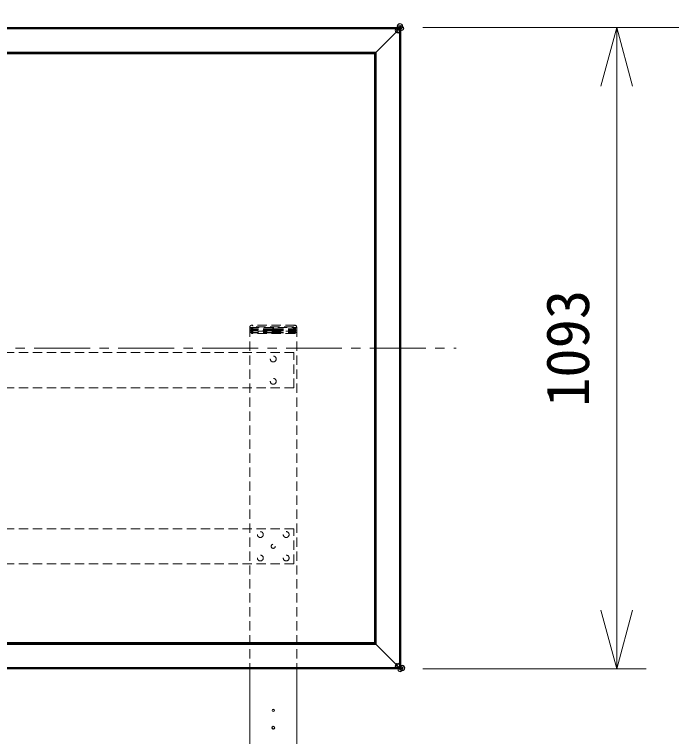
# Model space of a CAD drawing. Units: millimetres, scale not verified. Extents: x -62 to 367, y -117 to 355.
# Drawn here: x -10.35 to 17.62, y 37.8 to 68.55 of the extents above; entities that cross this region are included whole.
import ezdxf
from ezdxf.enums import TextEntityAlignment as Align

# ---------------------------------------------------------------- set-up
doc = ezdxf.new("R2010")
doc.units = ezdxf.units.MM
doc.header["$LTSCALE"] = 0.125
doc.linetypes.add('USER1', pattern=[28.575, 19.05, -3.175, 3.175, -3.175])
doc.linetypes.add('USER2', pattern=[4.7625, 3.175, -1.5875])
for name, color, linetype, lineweight in [('0-0_0', 7, 'Continuous', 18), ('0-5_SUNPO', 3, 'Continuous', 18), ('0-6_GAIKEI', 1, 'Continuous', 18)]:
    doc.layers.add(name, color=color, linetype=linetype, lineweight=lineweight)
doc.styles.add('ＭＳ ゴシック', font='')
doc.styles.get('ＭＳ ゴシック').set_extended_font_data('MS Gothic')

# ---------------------------------------------------------------- blocks, each defined once
blk = doc.blocks.new('_Open30')
at = {"layer": '0-0_0'}
blk.add_line((0, 0), (-1, 0), dxfattribs=at)
blk.add_lwpolyline([(-1, 0.26795), (0, 0), (-1, -0.26795)], dxfattribs=at)
blk = doc.blocks.new('D3')
at = {"layer": '0-5_SUNPO'}
for p, q in [((200.5259, 195.4929), (210.0282, 195.4929)), ((208.7782, 192.9929), (208.7782, 170.6854)), ((200.5259, 168.1854), (210.0282, 168.1854))]:
    blk.add_line(p, q, dxfattribs=at)
at = {"layer": '0-5_SUNPO', "xscale": 2.5, "yscale": 2.5}
for p, rotation in [((208.7782, 195.4929), 90), ((208.7782, 168.1854), 270)]:
    blk.add_blockref('_Open30', p, dxfattribs=dict(at, rotation=rotation))
at = {"layer": '0-5_SUNPO', "color": 7, "style": 'ＭＳ ゴシック'}
blk.add_text('1093', height=1.833, rotation=90, dxfattribs=at).set_placement((208.1532, 179.3392), align=Align.BOTTOM_LEFT)
blk = doc.blocks.new('D4')
at = {"layer": '0-5_SUNPO'}
for p, q in [((200.5259, 195.4929), (217.0717, 195.4929)), ((215.8217, 192.9929), (215.8217, 144.769)), ((195.7708, 142.269), (217.0717, 142.269))]:
    blk.add_line(p, q, dxfattribs=at)
at = {"layer": '0-5_SUNPO', "xscale": 2.5, "yscale": 2.5}
for p, rotation in [((215.8217, 195.4929), 90), ((215.8217, 142.269), 270)]:
    blk.add_blockref('_Open30', p, dxfattribs=dict(at, rotation=rotation))
at = {"layer": '0-5_SUNPO', "color": 7, "style": 'ＭＳ ゴシック'}
blk.add_text('1688～2128', height=1.833, rotation=90, dxfattribs=at).set_placement((215.1967, 162.631), align=Align.BOTTOM_LEFT)

msp = doc.modelspace()

# ---------------------------------------------------------------- linework, layer by layer
at = {"layer": '0-6_GAIKEI', "color": 7}
for p, q in [((-40.5267, 67.9877), (6.0283, 67.9877)), ((6.0283, 67.9877), (6.0283, 67.9804)), ((6.048, 67.9805), (6.0536, 67.975)), ((6.083, 67.9455), (6.0536, 67.975)), ((6.083, 67.9455), (6.0886, 67.9399)), ((6.0908, 40.7333), (6.0908, 67.9346)), ((6.0908, 67.9346), (6.0908, 67.9346)), ((6.0283, 40.6802), (-40.5267, 40.6802)), ((-0.3367, 16.664), (-0.3367, 40.6802)), ((1.6633, 40.6802), (1.6633, 19.814)), ((6.0283, 40.6802), (6.0283, 40.6876)), ((6.0427, 40.6852), (6.0283, 40.6852)), ((6.0427, 40.6852), (6.0427, 40.6852)), ((6.0886, 40.728), (6.083, 40.7225)), ((6.0908, 40.7333), (6.0908, 40.7333))]:
    msp.add_line(p, q, dxfattribs=at)
at = {"layer": '0-6_GAIKEI'}
for p, q in [((-40.5267, 67.9804), (6.0283, 67.9804)), ((-40.5267, 67.9451), (6.0283, 67.9451)), ((6.0283, 67.9804), (6.0283, 67.9459)), ((6.0407, 67.9754), (6.0283, 67.9754)), ((6.0412, 67.975), (6.0407, 67.9754)), ((6.041, 67.9401), (6.0412, 67.975)), ((-40.5231, 67.9274), (6.0247, 67.9274)), ((6.0304, 67.9224), (6.0224, 67.9224)), ((6.0253, 67.9289), (6.0246, 67.927)), ((6.0247, 67.9274), (6.0253, 67.9288)), ((6.0279, 67.9401), (6.041, 67.9401)), ((6.0304, 67.9224), (6.041, 67.94)), ((6.0481, 67.933), (6.0304, 67.9224)), ((6.0304, 40.7456), (6.0304, 67.9224)), ((6.041, 67.94), (6.041, 67.9401)), ((6.083, 67.9331), (6.0481, 67.933)), ((6.0481, 40.735), (6.0481, 67.933)), ((6.0481, 67.933), (6.0481, 67.933)), ((6.0835, 67.9327), (6.083, 67.9331)), ((6.0835, 40.7353), (6.0835, 67.9327)), ((5.0492, 66.9462), (-39.5476, 66.9462)), ((5.0331, 66.9301), (-39.5316, 66.9301)), ((5.0173, 66.9142), (-39.5157, 66.9142)), ((-39.4658, 66.8643), (4.9673, 66.8643)), ((-39.4656, 66.8642), (4.9672, 66.8642)), ((4.9672, 66.8642), (4.9672, 41.8038)), ((4.9673, 66.8643), (4.9673, 41.8037)), ((5.0087, 66.9057), (5.0331, 66.9301)), ((5.0087, 66.9057), (5.0087, 41.7623)), ((5.0173, 66.9142), (5.0173, 41.7537)), ((5.0492, 66.9462), (5.0492, 41.7218)), ((-39.5316, 41.7379), (5.0331, 41.7379)), ((-39.5157, 41.7537), (5.0173, 41.7537)), ((-39.5071, 41.7623), (5.0087, 41.7623)), ((4.9672, 41.8038), (-39.4656, 41.8038)), ((5.0331, 41.7379), (5.0087, 41.7623)), ((5.0492, 41.7218), (6.0136, 40.7574)), ((6.0283, 40.7229), (-40.5267, 40.7229)), ((6.0283, 40.6876), (-40.5267, 40.6876)), ((6.0247, 40.7406), (-40.5231, 40.7406)), ((6.0224, 40.7456), (6.0304, 40.7456)), ((6.0246, 40.7409), (6.0252, 40.7394)), ((6.0252, 40.7395), (6.0247, 40.7406)), ((6.041, 40.7279), (6.0279, 40.7279)), ((6.0283, 40.6876), (6.0283, 40.722)), ((6.0283, 40.6926), (6.0407, 40.6926)), ((6.041, 40.7279), (6.0304, 40.7456)), ((6.0304, 40.7456), (6.0481, 40.735)), ((6.0407, 40.6926), (6.0412, 40.693)), ((6.041, 40.7279), (6.041, 40.7279)), ((6.0412, 40.693), (6.041, 40.7279)), ((6.0481, 40.735), (6.0481, 40.735)), ((6.0481, 40.735), (6.083, 40.7348)), ((6.083, 40.7348), (6.0835, 40.7353))]:
    msp.add_line(p, q, dxfattribs=at)
at = {"layer": '0-6_GAIKEI', "color": 8, "linetype": 'USER2'}
for p, q in [((-0.3367, 55.2115), (-0.3367, 40.6802)), ((-0.3367, 55.2115), (1.6633, 55.2115)), ((-0.3342, 55.2365), (-0.3342, 55.2115)), ((0.6258, 55.1615), (-0.2992, 55.1615)), ((0.6171, 55.0865), (-0.2992, 55.0865)), ((-0.2802, 55.1615), (-0.2817, 55.2115)), ((-0.278, 55.0865), (-0.2795, 55.137)), ((-0.2757, 55.0115), (-0.2772, 55.0617)), ((0.6258, 55.1365), (-0.2742, 55.1365)), ((1.6008, 55.0615), (-0.2742, 55.0615)), ((1.5858, 55.3115), (-0.2592, 55.3115)), ((-0.2367, 55.1615), (-0.2367, 55.2115)), ((-0.2367, 55.0865), (-0.2367, 55.1365)), ((-0.2367, 55.0115), (-0.2367, 55.0615)), ((-0.2242, 55.1365), (-0.2242, 55.1615)), ((-0.2242, 55.0615), (-0.2242, 55.0865)), ((-0.2067, 54.9615), (-0.2017, 55.249)), ((1.5283, 55.249), (-0.2017, 55.249)), ((0.6258, 55.1615), (0.6258, 55.1365)), ((0.6508, 55.2115), (0.6508, 55.1125)), ((0.6633, 55.164), (0.6633, 54.959)), ((0.6758, 55.2115), (0.6758, 55.1125)), ((0.7008, 55.1615), (1.6258, 55.1615)), ((0.7008, 55.1615), (0.7008, 55.1365)), ((0.7008, 55.1365), (1.6008, 55.1365)), ((0.7095, 55.0865), (1.6258, 55.0865)), ((1.5333, 54.9615), (1.5283, 55.249)), ((1.5508, 55.1365), (1.5508, 55.1615)), ((1.5508, 55.0615), (1.5508, 55.0865)), ((1.5633, 55.1615), (1.5633, 55.2115)), ((1.5633, 55.0865), (1.5633, 55.1365)), ((1.5633, 55.0115), (1.5633, 55.0615)), ((1.6023, 55.0115), (1.6038, 55.0617)), ((1.6045, 55.0865), (1.6061, 55.137)), ((1.6068, 55.1615), (1.6083, 55.2115)), ((1.6608, 55.2365), (1.6608, 55.2115)), ((1.6633, 55.2115), (1.6633, 40.6802)), ((0.6258, 55.0115), (-0.2992, 55.0115)), ((-0.2749, 54.9857), (-0.275, 54.9865)), ((0.6258, 54.9865), (-0.2742, 54.9865)), ((1.5765, 54.9615), (-0.2499, 54.9615)), ((-0.2367, 54.9615), (-0.2367, 54.9865)), ((-0.2242, 54.9865), (-0.2242, 55.0115)), ((0.6258, 55.0115), (0.6258, 54.9865)), ((0.6508, 55.0105), (0.6508, 54.9615)), ((0.6758, 55.0105), (0.6758, 54.9615)), ((0.7008, 55.0115), (1.6258, 55.0115)), ((0.7008, 55.0115), (0.7008, 54.9865)), ((0.7008, 54.9865), (1.6008, 54.9865)), ((1.5508, 54.9865), (1.5508, 55.0115)), ((1.5633, 54.9615), (1.5633, 54.9865)), ((1.6015, 54.9857), (1.6015, 54.9865)), ((1.5433, 45.1515), (-36.0417, 45.1515))]:
    msp.add_line(p, q, dxfattribs=at)
at = {"layer": '0-6_GAIKEI', "color": 9, "linetype": 'USER1'}
msp.add_line((-41.6549, 54.334), (8.4542, 54.334), dxfattribs=at)
at = {"layer": '0-6_GAIKEI', "color": 7}
for points in [[(6.0283, 67.9827), (6.0427, 67.9827), (6.0427, 67.9827)], [(6.083, 40.7225), (6.0536, 40.693), (6.048, 40.6874)]]:
    msp.add_lwpolyline(points, dxfattribs=at)
at = {"layer": '0-6_GAIKEI'}
for points in [[(5.0331, 66.9301), (5.0492, 66.9462), (6.0136, 67.9106)], [(4.9673, 66.8643), (5.0087, 66.9057), (-39.5071, 66.9057)], [(5.0331, 66.9301), (5.0331, 41.7379), (5.0492, 41.7218)], [(-39.5316, 41.7379), (-39.5476, 41.7218), (5.0492, 41.7218)], [(5.0087, 41.7623), (4.9673, 41.8037), (-39.4658, 41.8037)]]:
    msp.add_lwpolyline(points, dxfattribs=at)
at = {"layer": '0-6_GAIKEI', "color": 8, "linetype": 'USER2'}
for points in [[(1.5433, 52.6515), (1.5433, 54.1515), (-36.0417, 54.1515)], [(1.5433, 52.6515), (-36.0417, 52.6515), (-36.0417, 54.1515)], [(1.5433, 45.1515), (1.5433, 46.6515), (-36.0417, 46.6515)]]:
    msp.add_lwpolyline(points, dxfattribs=at)
at = {"layer": '0-6_GAIKEI'}
for centre, radius in [((185.7871, 173.62), 181.1557), ((185.7871, 156.1201), 181.1558), ((5.9775, 67.8694), 0.1235), ((5.9928, 67.8891), 0.0986), ((5.9969, 67.8847), 0.0988), ((5.9782, 67.946), 0.0501), ((5.9782, 67.946), 0.0501), ((6.0543, 68.0427), 0.1141), ((6.0606, 68.037), 0.1068), ((6.0677, 68.0063), 0.0753), ((6.0269, 67.9217), 0.0241), ((6.0704, 67.9979), 0.0665), ((6.0256, 67.9875), 0.0178), ((6.0336, 67.9849), 0.0093), ((6.061, 67.9609), 0.0249), ((6.0549, 67.9668), 0.0164), ((6.1274, 67.9562), 0.0888), ((6.1241, 67.9573), 0.0853), ((6.0515, 67.9708), 0.0112), ((6.0676, 67.9735), 0.0265), ((6.0494, 67.9737), 0.00762), ((6.069, 67.953), 0.0249), ((6.0475, 67.9779), 0.00304), ((6.0469, 67.9789), 0.00196), ((6.0472, 67.9789), 0.00198), ((6.0471, 67.9795), 0.00133), ((6.0814, 67.96), 0.027), ((6.0755, 67.9463), 0.0156), ((6.0807, 67.942), 0.00889), ((6.0827, 67.9408), 0.00654), ((6.0296, 67.9193), 0.0237), ((6.0332, 67.9251), 0.0168), ((6.0339, 67.926), 0.0157), ((6.035, 67.9263), 0.0147), ((6.0394, 67.9363), 0.00402), ((6.0412, 67.9403), 0.0003), ((6.0863, 67.9393), 0.00261), ((6.0927, 67.9268), 0.00809), ((6.087, 67.9388), 0.00195), ((6.0875, 67.939), 0.00135), ((5.9774, 40.7986), 0.1235), ((5.9927, 40.7791), 0.0988), ((5.9971, 40.7832), 0.0986), ((5.9782, 40.722), 0.0501), ((5.9782, 40.722), 0.0501), ((6.0643, 40.6486), 0.0888), ((6.0654, 40.6519), 0.0853), ((6.0273, 40.7464), 0.0237), ((6.0297, 40.7492), 0.0241), ((6.0332, 40.7428), 0.0168), ((6.0341, 40.7421), 0.0157), ((6.0344, 40.7411), 0.0147), ((6.0348, 40.6834), 0.00809), ((6.061, 40.707), 0.0249), ((6.1508, 40.7217), 0.1141), ((6.145, 40.7154), 0.1068), ((6.0544, 40.7006), 0.0156), ((6.1143, 40.7083), 0.0753), ((6.106, 40.7057), 0.0665), ((6.0444, 40.7366), 0.00402), ((6.0681, 40.6946), 0.027), ((6.0501, 40.6954), 0.00889), ((6.0489, 40.6933), 0.00654), ((6.069, 40.715), 0.0249), ((6.0474, 40.6897), 0.00261), ((6.0469, 40.6891), 0.00195), ((6.0471, 40.6885), 0.00135), ((6.0483, 40.7348), 0.0003), ((6.0815, 40.7085), 0.0265), ((6.0749, 40.7211), 0.0164), ((6.0788, 40.7246), 0.0112), ((6.0818, 40.7266), 0.00762), ((6.0955, 40.7505), 0.0178), ((6.0859, 40.7285), 0.00304), ((6.093, 40.7424), 0.0093), ((6.0869, 40.7288), 0.00198), ((6.087, 40.7291), 0.00196), ((6.0876, 40.7289), 0.00133), ((0.6633, 38.914), 0.05), ((0.6633, 38.914), 0.0425), ((0.6633, 38.1765), 0.0625), ((0.6633, 38.1765), 0.055)]:
    msp.add_circle(centre, radius, dxfattribs=at)
at = {"layer": '0-6_GAIKEI', "color": 8, "linetype": 'USER2'}
for centre, radius in [((0.6633, 55.0615), 0.0525), ((0.6633, 55.0615), 0.0375), ((0.6633, 53.8765), 0.125), ((0.6633, 52.9265), 0.125), ((0.1133, 46.4015), 0.125), ((1.2133, 46.4015), 0.125), ((0.6633, 45.9015), 0.0875), ((0.1133, 45.4015), 0.125), ((1.2133, 45.4015), 0.125)]:
    msp.add_circle(centre, radius, dxfattribs=at)
at = {"layer": '0-6_GAIKEI'}
for centre, start, end in [((5.9783, 67.9459), 358.98197, 0), ((5.9783, 67.9459), 315, 338.20295), ((5.9783, 67.9459), 339.99356, 352.15005), ((5.9783, 40.722), 21.79707, 44.99999), ((5.9783, 40.722), 7.56564, 20.4046), ((5.9783, 40.722), 0, 1.01803)]:
    msp.add_arc(centre, 0.05, start, end, dxfattribs=at)
at = {"layer": '0-6_GAIKEI', "color": 7}
for centre, start, end in [((6.0833, 67.9346), 0, 45), ((6.0427, 40.6927), 270, 315)]:
    msp.add_arc(centre, 0.0075, start, end, dxfattribs=at)
at = {"layer": '0-6_GAIKEI', "color": 8, "linetype": 'USER2'}
for centre, radius, start, end in [((-0.2592, 55.2365), 0.075, 90, 180), ((-0.2742, 55.1615), 0.025, 180, 270), ((-0.2742, 55.0865), 0.025, 180, 270), ((-0.2242, 55.3115), 0.0125, 180, 0), ((1.5508, 55.3115), 0.0125, 180, 0), ((1.5858, 55.2365), 0.075, 0, 90), ((1.6008, 55.1615), 0.025, 270, 0), ((1.6008, 55.0865), 0.025, 270, 0), ((-0.2742, 55.0115), 0.025, 180, 270), ((-0.2499, 54.9865), 0.025, 181.71836, 270), ((1.5765, 54.9865), 0.025, 270, 358.28164), ((1.6008, 55.0115), 0.025, 270, 0)]:
    msp.add_arc(centre, radius, start, end, dxfattribs=at)
at = {"layer": '0-6_GAIKEI'}
for centre, major_axis, start_param, end_param in [((6.0412, 67.9626), (0.0124, 0.0124), 0, 1.0471976), ((6.0706, 67.9331), (0.0124, 0.0124), 5.2359878, 6.2831853), ((6.0412, 40.7054), (0.0124, -0.0124), 5.2359878, 6.2831853), ((6.0706, 40.7348), (0.0124, -0.0124), 6.2831853, 7.3303829)]:
    msp.add_ellipse(centre, major_axis=major_axis, ratio=0.57735, start_param=start_param, end_param=end_param, dxfattribs=at)
at = {"layer": '0-6_GAIKEI', "color": 7}
for centre, major_axis, start_param, end_param in [((6.0427, 67.9752), (0.0053, 0.0053), 6.2831853, 7.0686355), ((6.0833, 67.9346), (-0.0053, -0.0053), 2.3561424, 3.1415927), ((6.0427, 40.6927), (-0.0053, 0.0053), 2.3561424, 3.1415927), ((6.0833, 40.7333), (0.0053, -0.0053), 6.2831853, 7.0686355)]:
    msp.add_ellipse(centre, major_axis=major_axis, ratio=0.999896, start_param=start_param, end_param=end_param, dxfattribs=at)

# ---------------------------------------------------------------- block references
at = {"layer": '0-5_SUNPO'}
for name in ['D4', 'D3']:
    msp.add_blockref(name, (-193.4976, -127.5052), dxfattribs=at)

doc.saveas('drawing.dxf')
